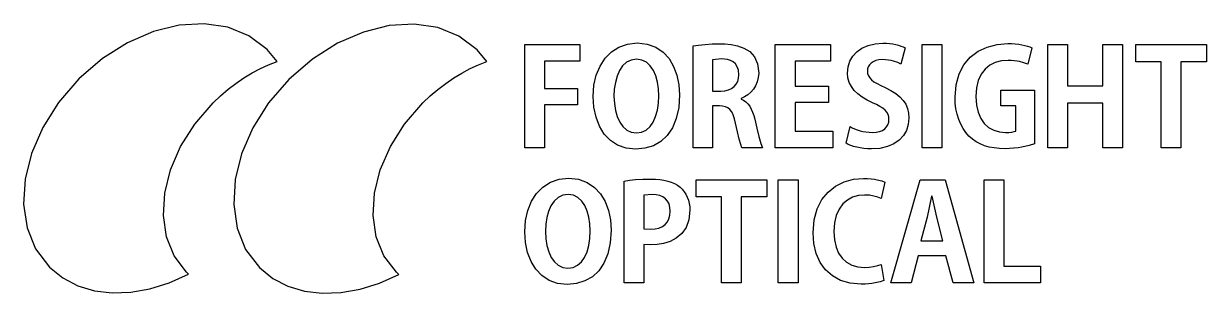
# Model space of a CAD drawing. Extents: x -180 to 158, y -77 to 92.
# Drawn here: x -5.5 to 77.9, y 56.8 to 75.8 of the extents above; entities that cross this region are included whole.
import ezdxf

# ---------------------------------------------------------------- set-up
doc = ezdxf.new("R2010")
doc.units = 0
doc.layers.add('LAYER_1', color=7, linetype='CONTINUOUS')

msp = doc.modelspace()

# ---------------------------------------------------------------- linework, layer by layer
at = {"layer": 'LAYER_1', "color": 250}
for points in [[(5.9459, 58.3361), (5.0714, 59.49), (4.529, 60.8358), (4.311, 62.3256), (4.4098, 63.9116), (4.8176, 65.5459), (5.527, 67.1807), (6.5301, 68.7681), (7.8194, 70.2603), (8.3416, 70.755), (8.8798, 71.2134), (9.432, 71.6351), (9.9959, 72.0197), (10.5695, 72.3669), (11.1507, 72.6763), (11.7373, 72.9476), (12.3272, 73.1805), (11.628, 74.0212), (10.3448, 74.9909), (8.8477, 75.5929), (7.1901, 75.8356), (5.4253, 75.7271), (3.6068, 75.2756), (1.7879, 74.4894), (0.022, 73.3768), (-1.6375, 71.9459), (-3.0715, 70.2868), (-4.1869, 68.5218), (-4.9754, 66.7041), (-5.4286, 64.8871), (-5.5382, 63.124), (-5.2957, 61.4681), (-4.6928, 59.9727), (-3.7212, 58.6909), (-2.7832, 57.9313), (-1.7187, 57.3784), (-0.5498, 57.0287), (0.7013, 56.8786), (2.0126, 56.9247), (3.3621, 57.1635), (4.7275, 57.5915), (6.0868, 58.2052), (5.9459, 58.3361)], [(20.7393, 58.3324), (19.8642, 59.4859), (19.3212, 60.8317), (19.1028, 62.3219), (19.2013, 63.9084), (19.6091, 65.5433), (20.3186, 67.1786), (21.3223, 68.7663), (22.6126, 70.2585), (23.1323, 70.7523), (23.669, 71.2098), (24.2205, 71.6306), (24.7841, 72.0146), (25.3575, 72.3616), (25.9382, 72.6714), (26.5238, 72.9437), (27.1118, 73.1784), (26.4375, 73.9909), (25.1542, 74.961), (23.6569, 75.5631), (21.999, 75.8054), (20.2339, 75.6964), (18.415, 75.2444), (16.5955, 74.4578), (14.8289, 73.345), (13.1686, 71.9143), (11.7358, 70.2573), (10.6212, 68.4935), (9.8333, 66.6765), (9.3804, 64.8596), (9.2707, 63.0963), (9.5127, 61.4401), (10.1146, 59.9443), (11.0849, 58.6625), (12.0232, 57.9012), (13.0889, 57.3474), (14.2597, 56.9977), (15.5131, 56.8483), (16.8267, 56.8955), (18.1781, 57.1358), (19.545, 57.5655), (20.9048, 58.181), (20.7393, 58.3324)], [(29.7908, 67.1021), (29.7908, 74.3616), (33.6783, 74.3616), (33.6783, 73.1912), (31.1866, 73.1912), (31.1866, 71.274), (33.5083, 71.274), (33.5083, 70.1328), (31.1866, 70.1328), (31.1866, 67.1021), (29.7908, 67.1021)], [(40.7099, 70.8207), (40.6511, 69.9307), (40.4808, 69.157), (40.2079, 68.5004), (39.8414, 67.9615), (39.3905, 67.5412), (38.8641, 67.24), (38.2712, 67.0588), (37.6208, 66.9982), (36.9422, 67.0713), (36.3443, 67.2819), (35.8302, 67.617), (35.4028, 68.0639), (35.0652, 68.6095), (34.8203, 69.241), (34.6712, 69.9454), (34.6208, 70.7098), (34.6762, 71.4946), (34.8382, 72.2137), (35.1011, 72.8551), (35.4587, 73.4068), (35.905, 73.8568), (36.4342, 74.1931), (37.0402, 74.4036), (37.717, 74.4765), (38.4219, 74.3989), (39.0314, 74.1779), (39.546, 73.8309), (39.9662, 73.3756), (40.2922, 72.8293), (40.5245, 72.2098), (40.6636, 71.5344), (40.7099, 70.8207)], [(45.044, 70.5296), (45.2253, 70.4421), (45.3865, 70.3276), (45.5289, 70.1865), (45.654, 70.0195), (45.7631, 69.8272), (45.8577, 69.6102), (45.9392, 69.369), (46.009, 69.1043), (46.1609, 68.4678), (46.3031, 67.884), (46.4331, 67.4098), (46.5483, 67.1021), (45.1111, 67.1021), (45.0204, 67.3356), (44.9088, 67.711), (44.785, 68.2121), (44.6577, 68.8227), (44.5816, 69.1433), (44.4928, 69.4079), (44.3882, 69.6205), (44.2645, 69.7853), (44.1186, 69.9063), (43.9473, 69.9877), (43.7474, 70.0335), (43.5158, 70.0479), (43.0436, 70.0479), (43.0436, 67.1021), (41.6597, 67.1021), (41.6597, 74.2686), (42.0537, 74.3279), (42.5068, 74.3753), (43.0034, 74.4067), (43.5278, 74.4181), (43.9093, 74.4095), (44.3454, 74.3701), (44.8038, 74.2799), (45.2517, 74.1187), (45.6568, 73.8663), (45.9864, 73.5025), (46.208, 73.0071), (46.2891, 72.3601), (46.2635, 72.0393), (46.1902, 71.742), (46.0745, 71.4702), (45.9216, 71.2256), (45.7368, 71.0102), (45.5255, 70.8259), (45.2928, 70.6746), (45.044, 70.558), (45.044, 70.5296)], [(51.5142, 67.1021), (47.4567, 67.1021), (47.4567, 74.3616), (51.3631, 74.3616), (51.3631, 73.1912), (48.851, 73.1912), (48.851, 71.4353), (51.2206, 71.4353), (51.2206, 70.2918), (48.851, 70.2918), (48.851, 68.2767), (51.5142, 68.2767), (51.5142, 67.1021)], [(56.3182, 72.9936), (56.0893, 73.0984), (55.7943, 73.1991), (55.6232, 73.2413), (55.4371, 73.2748), (55.2364, 73.2967), (55.0218, 73.3046), (54.7645, 73.2868), (54.5444, 73.2363), (54.3606, 73.1577), (54.2123, 73.0556), (54.0986, 72.9345), (54.0184, 72.7989), (53.971, 72.6535), (53.9554, 72.5027), (53.9726, 72.3211), (54.0253, 72.1605), (54.1157, 72.0155), (54.2456, 71.8808), (54.4171, 71.7513), (54.6321, 71.6215), (54.8926, 71.4862), (55.2005, 71.3401), (55.6065, 71.138), (55.9538, 70.9203), (56.2437, 70.6854), (56.4777, 70.4317), (56.6572, 70.1576), (56.7837, 69.8617), (56.8586, 69.5424), (56.8832, 69.198), (56.8388, 68.7407), (56.7073, 68.3226), (56.4915, 67.9502), (56.1937, 67.6305), (55.8168, 67.3701), (55.3633, 67.1757), (54.8358, 67.0541), (54.237, 67.0121), (53.9683, 67.0208), (53.7035, 67.0457), (53.4473, 67.0845), (53.2042, 67.1354), (52.9787, 67.196), (52.7756, 67.2645), (52.5994, 67.3386), (52.4546, 67.4164), (52.7278, 68.5842), (52.8795, 68.5016), (53.0494, 68.4251), (53.2348, 68.356), (53.4327, 68.2961), (53.6405, 68.2467), (53.8551, 68.2096), (54.0737, 68.1862), (54.2936, 68.178), (54.5672, 68.1949), (54.8054, 68.2442), (55.008, 68.3233), (55.1746, 68.43), (55.3048, 68.5617), (55.3982, 68.7162), (55.4545, 68.8909), (55.4734, 69.0836), (55.457, 69.2695), (55.4069, 69.4386), (55.3216, 69.594), (55.1999, 69.7384), (55.0404, 69.8748), (54.8417, 70.0059), (54.6025, 70.1348), (54.3213, 70.2642), (53.9316, 70.4511), (53.5837, 70.6582), (53.2806, 70.8861), (53.0257, 71.1354), (52.8219, 71.4068), (52.6724, 71.701), (52.5805, 72.0185), (52.5491, 72.3601), (52.5922, 72.7924), (52.7193, 73.1914), (52.9269, 73.5495), (53.2115, 73.8592), (53.5696, 74.1131), (53.9979, 74.3037), (54.4928, 74.4236), (55.051, 74.4652), (55.3007, 74.458), (55.5358, 74.4376), (55.7556, 74.4057), (55.9597, 74.3641), (56.1476, 74.3144), (56.3186, 74.2585), (56.4724, 74.1981), (56.6083, 74.1348), (56.3182, 72.9936)], [(57.8091, 74.3616), (59.2035, 74.3616), (59.2035, 67.1021), (57.8091, 67.1021), (57.8091, 74.3616)], [(65.7403, 67.3865), (65.3529, 67.2615), (64.8541, 67.1458), (64.5747, 67.0981), (64.2816, 67.0607), (63.9794, 67.0363), (63.6728, 67.0276), (63.2716, 67.041), (62.8945, 67.0814), (62.541, 67.1493), (62.2107, 67.2451), (61.9034, 67.3692), (61.6184, 67.522), (61.3555, 67.7039), (61.1143, 67.9153), (60.8937, 68.1627), (60.6987, 68.4428), (60.5304, 68.7533), (60.3902, 69.0915), (60.2791, 69.4549), (60.1983, 69.8412), (60.1489, 70.2478), (60.1322, 70.6721), (60.2065, 71.5386), (60.4202, 72.2958), (60.7593, 72.9418), (61.2101, 73.4747), (61.7586, 73.8924), (62.3909, 74.1932), (63.0931, 74.3751), (63.8515, 74.4361), (64.1222, 74.4302), (64.3796, 74.4131), (64.6221, 74.3858), (64.848, 74.3495), (65.0559, 74.3052), (65.244, 74.254), (65.4109, 74.1968), (65.5549, 74.1348), (65.2578, 72.9834), (64.9922, 73.089), (64.6814, 73.1731), (64.5049, 73.2049), (64.3123, 73.2287), (64.1018, 73.2436), (63.8719, 73.2488), (63.403, 73.2112), (62.9713, 73.0972), (62.5844, 72.9048), (62.2504, 72.6321), (61.977, 72.2772), (61.772, 71.8383), (61.6433, 71.3134), (61.5986, 70.7006), (61.6394, 70.1087), (61.7571, 69.5953), (61.945, 69.1606), (62.1959, 68.8047), (62.5032, 68.5276), (62.8598, 68.3296), (63.2589, 68.2107), (63.6935, 68.171), (63.9314, 68.1797), (64.1328, 68.2029), (64.294, 68.2366), (64.4112, 68.2767), (64.4112, 70.0479), (63.362, 70.0479), (63.362, 71.1539), (65.7403, 71.1539), (65.7403, 67.3865)], [(71.9435, 67.1021), (70.5457, 67.1021), (70.5457, 70.229), (68.0697, 70.229), (68.0697, 67.1021), (66.6754, 67.1021), (66.6754, 74.3616), (68.0697, 74.3616), (68.0697, 71.4637), (70.5457, 71.4637), (70.5457, 74.3616), (71.9435, 74.3616), (71.9435, 67.1021)], [(77.8528, 73.1544), (76.0585, 73.1544), (76.0585, 67.1021), (74.6641, 67.1021), (74.6641, 73.1544), (72.8783, 73.1544), (72.8783, 74.3616), (77.8528, 74.3616), (77.8528, 73.1544)], [(36.0857, 70.7364), (36.0857, 70.7364), (36.1114, 70.216), (36.1879, 69.7301), (36.3145, 69.2894), (36.4902, 68.9047), (36.7144, 68.5867), (36.9861, 68.3463), (37.3045, 68.1942), (37.6689, 68.1411), (38.0359, 68.1939), (38.3549, 68.3454), (38.6256, 68.5857), (38.8479, 68.9045), (39.0212, 69.2917), (39.1455, 69.7373), (39.2202, 70.2311), (39.2452, 70.7631), (39.2216, 71.2564), (39.1505, 71.7273), (39.0309, 72.1624), (38.8621, 72.5484), (38.6433, 72.872), (38.3737, 73.1196), (38.0526, 73.278), (37.6791, 73.3338), (37.2966, 73.2767), (36.9687, 73.115), (36.6943, 72.8627), (36.4722, 72.5339), (36.3015, 72.1428), (36.1809, 71.7034), (36.1093, 71.2299), (36.0857, 70.7364)], [(43.6222, 71.0868), (43.6222, 71.0868), (43.9037, 71.108), (44.1544, 71.1696), (44.372, 71.269), (44.5547, 71.4035), (44.7004, 71.5703), (44.807, 71.7667), (44.8724, 71.9899), (44.8947, 72.2372), (44.8637, 72.5541), (44.7775, 72.8067), (44.6466, 73.0018), (44.4815, 73.1463), (44.2924, 73.2468), (44.0898, 73.3101), (43.8841, 73.3432), (43.6858, 73.3527), (43.0436, 73.2934), (43.0436, 71.0868), (43.6222, 71.0868)], [(35.8795, 61.2975), (35.8209, 60.4075), (35.6509, 59.6338), (35.3786, 58.9772), (35.0128, 58.4383), (34.5625, 58.018), (34.0367, 57.7168), (33.4442, 57.5356), (32.794, 57.475), (32.1147, 57.5481), (31.5162, 57.7587), (31.0015, 58.0938), (30.5737, 58.5407), (30.2356, 59.0863), (29.9905, 59.7178), (29.8411, 60.4222), (29.7907, 61.1866), (29.8459, 61.9714), (30.0076, 62.6905), (30.27, 63.3319), (30.6271, 63.8836), (31.0732, 64.3336), (31.6024, 64.6699), (32.2089, 64.8804), (32.8867, 64.9533), (33.5931, 64.8757), (34.2033, 64.6547), (34.718, 64.3078), (35.1378, 63.8524), (35.4632, 63.3062), (35.6949, 62.6866), (35.8334, 62.0112), (35.8795, 61.2975)], [(36.7984, 64.7454), (37.1708, 64.8048), (37.6068, 64.8522), (38.1082, 64.8836), (38.6767, 64.895), (39.0093, 64.8866), (39.3208, 64.861), (39.6109, 64.8178), (39.8799, 64.7563), (40.1277, 64.6762), (40.3543, 64.5769), (40.5598, 64.458), (40.7442, 64.3188), (40.8975, 64.1709), (41.0345, 64.0044), (41.1539, 63.8207), (41.2546, 63.6214), (41.3351, 63.4077), (41.3942, 63.1812), (41.4306, 62.9433), (41.443, 62.6954), (41.3695, 62.0196), (41.1663, 61.4756), (40.8598, 61.0506), (40.4761, 60.7318), (40.0415, 60.5062), (39.5821, 60.361), (39.1241, 60.2833), (38.6939, 60.2603), (38.1875, 60.2971), (38.1875, 57.5789), (36.7984, 57.5789), (36.7984, 64.7454)], [(46.852, 63.6312), (45.0561, 63.6312), (45.0561, 57.5789), (43.66, 57.5789), (43.66, 63.6312), (41.8742, 63.6312), (41.8742, 64.8384), (46.852, 64.8384), (46.852, 63.6312)], [(47.6712, 64.8384), (49.0708, 64.8384), (49.0708, 57.5789), (47.6712, 57.5789), (47.6712, 64.8384)], [(55.1235, 57.7594), (54.8596, 57.6617), (54.4942, 57.5749), (54.2779, 57.5399), (54.0414, 57.5128), (53.7864, 57.4952), (53.5148, 57.489), (52.7436, 57.5568), (52.0663, 57.7537), (51.4857, 58.0704), (51.0044, 58.4974), (50.6253, 59.0252), (50.3511, 59.6443), (50.1845, 60.3453), (50.1284, 61.1188), (50.2023, 62.0121), (50.4134, 62.7873), (50.7461, 63.4443), (51.1847, 63.9826), (51.7136, 64.4018), (52.317, 64.7018), (52.9792, 64.882), (53.6847, 64.9421), (53.9659, 64.935), (54.2208, 64.9154), (54.4492, 64.8856), (54.651, 64.8481), (54.9737, 64.7593), (55.1873, 64.6682), (54.9159, 63.5367), (54.6834, 63.6243), (54.4141, 63.6989), (54.1046, 63.7507), (53.7515, 63.7702), (53.3147, 63.7316), (52.9086, 63.615), (52.5419, 63.4189), (52.2229, 63.1418), (51.96, 62.7824), (51.7618, 62.3391), (51.6367, 61.8105), (51.5931, 61.1953), (51.6317, 60.6154), (51.7448, 60.1085), (51.9278, 59.6759), (52.1766, 59.3189), (52.4866, 59.039), (52.8537, 58.8374), (53.2733, 58.7154), (53.7413, 58.6745), (54.0688, 58.6899), (54.3886, 58.7328), (54.6801, 58.7988), (54.9226, 58.8831), (55.1235, 57.7594)], [(61.4548, 57.5789), (59.9951, 57.5789), (59.473, 59.4962), (57.5276, 59.4962), (57.0297, 57.5789), (55.6112, 57.5789), (57.6719, 64.8384), (59.4302, 64.8384), (61.4548, 57.5789)], [(66.1682, 57.5789), (62.1793, 57.5789), (62.1793, 64.8384), (63.5736, 64.8384), (63.5736, 58.7605), (66.1682, 58.7605), (66.1682, 57.5789)], [(31.2553, 61.2133), (31.2553, 61.2133), (31.2813, 60.6928), (31.3585, 60.2069), (31.4859, 59.7662), (31.6625, 59.3815), (31.8871, 59.0636), (32.1587, 58.8231), (32.4762, 58.671), (32.8386, 58.6179), (33.2046, 58.6707), (33.5231, 58.8222), (33.7938, 59.0625), (34.0163, 59.3813), (34.19, 59.7685), (34.3147, 60.2141), (34.3898, 60.7079), (34.4149, 61.2399), (34.3915, 61.7332), (34.3207, 62.2041), (34.2017, 62.6393), (34.0335, 63.0253), (33.8153, 63.3488), (33.5463, 63.5964), (33.2256, 63.7548), (32.8523, 63.8106), (32.4676, 63.7535), (32.1384, 63.5918), (31.8632, 63.3395), (31.641, 63.0107), (31.4704, 62.6196), (31.35, 62.1802), (31.2788, 61.7068), (31.2553, 61.2133)], [(38.1875, 61.3937), (38.1875, 61.3937), (38.6767, 61.3551), (38.9859, 61.3778), (39.2593, 61.4443), (39.4951, 61.5522), (39.6919, 61.6992), (39.8478, 61.8829), (39.9612, 62.1008), (40.0304, 62.3507), (40.0539, 62.6301), (40.0314, 62.9031), (39.9653, 63.1412), (39.8582, 63.3439), (39.7123, 63.5107), (39.53, 63.6412), (39.3136, 63.735), (39.0657, 63.7916), (38.7884, 63.8106), (38.1875, 63.7548), (38.1875, 61.3937)], [(59.2791, 60.5538), (59.2791, 60.5538), (58.843, 62.2049), (58.5098, 63.687), (58.4841, 63.687), (58.1646, 62.2144), (57.725, 60.5538), (59.2791, 60.5538)]]:
    msp.add_lwpolyline(points, close=True, dxfattribs=at)

doc.saveas('drawing.dxf')
